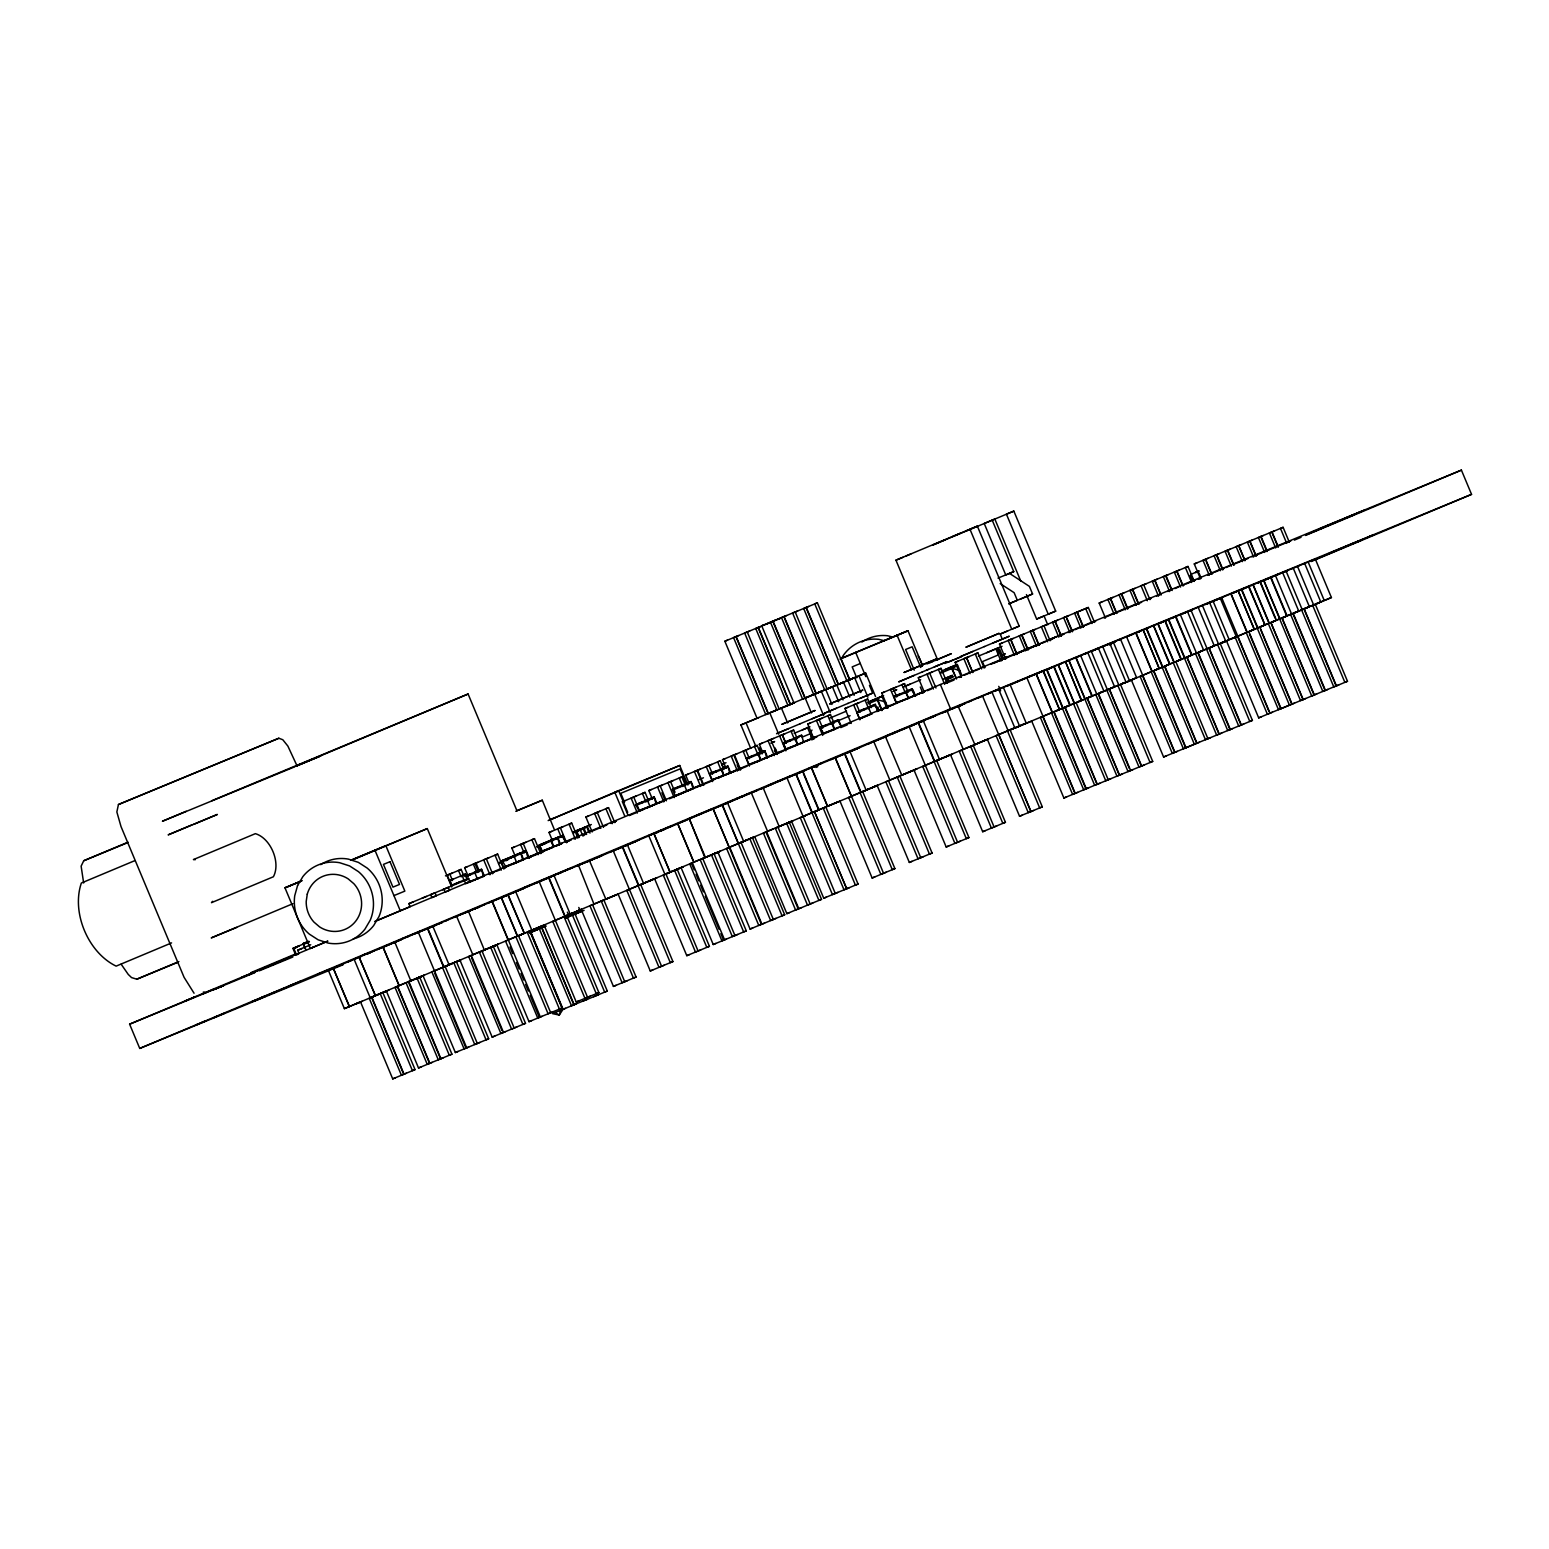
<?xml version="1.0" encoding="UTF-8"?>
<svg xmlns="http://www.w3.org/2000/svg" width="1549" height="1549" viewBox="0 0 1549 1549"><rect width="100%" height="100%" fill="white"/><g stroke="black" fill="none" stroke-linecap="round" stroke-linejoin="round"><path stroke-width="1.5" d="M560.622 1010.258L559.286 1015.06L552.528 1013.646L565.424 1008.341M841.688 658.538L843.043 655.808A41.068 39.325 67.6 0 1 878.748 639.33L884.266 640.705L907.985 630.753L922.488 665.392M810.03 733.529L811.986 730.044M554.213 829.257L542.286 800.213L516.901 810.669L468.088 694.01L295.433 766.329L320.837 755.893L297.04 765.845L287.882 746.095L282.789 739.725L278.839 738.253L118.44 804.531L116.853 811.966L121.016 826.566L184.079 977.322L194.051 993.219M212.775 901.286L211.477 902.68L273.398 876.753C280.969 862.599 270.746 838.222 255.372 833.652L193.431 859.579L195.348 859.656M128.044 842.172L83.743 860.741L81.129 866.143L83.646 882.988M791.868 703.749L793.611 703.033M800.271 723.712L776.552 733.664L788.654 728.592M848.077 703.362L824.339 713.314L836.441 708.242M953.487 659.913L961.484 656.563L954.92 659.332M984.544 646.514L960.825 656.486L972.908 651.393M879.135 697.534L883.627 695.675M459.588 881.962L458.33 882.485M953.468 666.109L945.18 669.517M365.274 954.107L369.011 953.08L363.783 954.726M390.522 943.999L394.821 942.179L410.795 980.73L370.192 997.75L354.101 959.257L394.046 942.586M520.038 935.034L484.314 949.924L468.476 911.335L432.81 926.263L449.036 964.698L486.405 949.111M515.159 891.934L512.816 892.844M514.81 892.069L516.301 891.449M529.622 885.408L523.504 888.003L589.84 860.663L586.858 861.825M601.67 855.764L596.152 857.991M763.018 787.938L760.985 788.925M1110.943 643.416L1115.512 641.48L1105.56 645.43L1106.47 645.042M1186.398 612.145L1183.378 613.443L1184.849 612.784M385.12 991.573L384.075 992.076L387.211 990.779M410.795 980.73L446.693 965.763M483.695 950.253L481.7 951.028M530.92 930.562L531.791 930.116L515.681 891.643M678.307 868.815L678.927 868.466M754.208 836.944L752.698 837.583M779.128 826.43L763.192 787.879M883.995 737.343L885.486 736.724L901.75 775.139L900.105 775.836M750.762 748.457L740.925 724.951L792.488 703.42M830.283 712.676L821.338 691.299L781.393 707.97L787.647 722.938M838.687 701.716L832.433 686.749L827.36 688.879L836.789 684.948L843.063 699.916M849.781 697.147L843.508 682.18L838.454 684.329L847.884 680.379L854.138 695.346M854.603 677.61L846.954 680.882L814.755 603.897L817.369 602.832L849.568 679.798L854.603 677.61L860.857 692.577M875.534 696.566L865.697 673.06L816.536 693.41M937.59 665.625L947.136 661.617L940.572 664.405M770.802 743.171L774.636 741.545L772.448 742.436M892.921 691.377L896.755 689.75L894.586 690.66M953.119 666.786L956.933 665.179M252.681 972.888C247.065 975.27 259.032 970.119 253.436 972.52M259.206 970.139L267.415 966.808M273.186 964.446C267.59 966.828 279.556 961.677 273.941 964.078M283.118 960.303L284.784 959.606M219.997 987.1L223.869 985.474M513.358 863.761L519.496 861.167M492.872 872.765L494.731 871.971L489.097 874.314M555.917 846.006L562.055 843.411M648.547 807.106L646.649 807.9L648.876 806.99M503.948 868.195L505.807 867.421M529.719 857.313L531.578 856.539L529.39 857.43M540.814 852.763L542.673 851.969L533.108 855.958M566.566 841.882L568.425 841.088L566.256 841.998M577.661 837.312L579.52 836.537L573.885 838.88M639.737 810.882L637.975 811.637M659.758 802.44L661.636 801.646L655.905 804.008M679.527 794.211L677.649 795.005L683.361 792.623M699.548 785.769L701.426 784.975L695.714 787.337M719.336 777.521L717.439 778.334L723.17 775.952M728.146 773.745L726.268 774.539L728.475 773.629M614.508 821.88L616.366 821.086L610.732 823.429M738.66 769.698L740.132 769.078L738.389 769.795M759.126 760.849L757.248 761.643L762.96 759.281M767.955 757.074L766.058 757.868L768.285 756.958M770.337 756.183L772.215 755.389L770.008 756.299M775.507 754.266L776.998 753.647L775.236 754.363M848.62 723.712L850.362 722.957M887.209 707.525L885.37 708.319L887.538 707.409M924.075 692.093L922.217 692.868L924.404 691.977M960.922 676.642L959.063 677.436L961.251 676.526M946.187 682.935L948.046 682.141L945.858 683.051M971.959 672.053L973.818 671.279L971.63 672.169M983.053 667.483L984.893 666.709L982.724 667.6M993.103 663.359L1029.252 648.469L1025.574 650.057M1056.011 636.871L1051.209 638.885L1053.804 637.781M1003.403 659.177L1005.262 658.402M1014.498 654.627L1018.158 653.02L1012.523 655.363M1036.668 645.507L1040.328 643.9M1049.564 640.124L1051.422 639.33L1049.235 640.24M1071.734 631.005L1073.593 630.211L1067.958 632.554M1082.809 626.435L1084.668 625.66L1075.122 629.63M1093.904 621.865L1095.763 621.091L1086.198 625.08M1149.339 599.076L1151.197 598.282L1149.009 599.173M1182.584 585.386L1184.443 584.593L1182.255 585.503M1193.679 580.817L1195.538 580.042L1193.35 580.933M1200.378 578.106L1198.519 578.9L1200.707 578.009M1211.415 573.517L1213.274 572.743L1207.639 575.086M1222.49 568.967L1224.349 568.173L1214.803 572.162M1255.755 555.278L1257.614 554.484L1251.979 556.827M1266.85 550.708L1268.689 549.934L1255.813 555.297M1289.02 541.588L1290.879 540.814L1266.888 550.747M1318.935 529.177L1363.894 510.396L1357.234 513.126M1346.081 518.121L1352.219 515.527L1346.701 517.792M213.898 1017.654L212.426 1018.274L216.918 1016.415M222.727 1013.975L224.218 1013.356L219.706 1015.215M253.649 1000.886L251.984 1001.603L257.986 999.434M262.807 997.13L261.142 997.827L263.098 997.014M263.582 996.762L265.247 996.046L263.291 996.859M289.915 985.706L288.25 986.403L293.323 984.293M299.848 981.563L301.513 980.866L296.44 982.957M283.331 988.688C277.736 991.07 289.682 985.919 284.087 988.32M293.264 984.544L294.93 983.847L289.857 985.938M319.597 973.488L317.932 974.185L323.005 972.094M329.53 969.345L331.196 968.648L326.123 970.758M362.505 955.268L363.938 954.668M404.638 937.745L402.295 938.733L409.439 935.77M441.62 922.681L439.471 923.572M395.324 1077.794L392.71 1078.879L360.51 1001.893L344.381 1008.651L328.291 970.158L356.444 958.328M342.619 964.233L339.328 965.627L342.832 964.098M369.94 952.635L374.103 950.892M380.26 948.337L381.751 947.717L377.24 949.576M418.656 931.898L421.018 930.91L408.878 935.964M392.807 943.109L401.985 939.275M406.806 937.203L408.278 936.564M418.617 932.208L394.821 942.179M427.466 928.529L434.533 925.624L427.466 928.529L443.556 967.021L450.623 964.098L442.53 967.544L474.73 1044.51L479.958 1042.419M453.973 917.453L455.348 916.872M466.133 912.4L467.895 911.703L465.61 912.555M492.311 901.402L540.349 1016.957M517.327 936.119L501.218 897.626M503.096 896.91L508.169 894.76L524.278 933.253L515.894 936.816L548.094 1013.782L553.322 1011.691M506.252 895.671L541.608 880.819M578.203 865.233L576.209 866.065L583.857 863.083M658.674 831.348L656.795 832.142L659.003 831.232M698.483 814.677L696.585 815.471L702.317 813.089M587.807 861.554L589.724 860.624M600.683 856.055L602.542 855.28M613.559 850.691L615.418 849.898L613.249 850.788L661.597 966.305L664.211 965.221M622.349 846.954L629.436 844.05L622.349 846.954L638.459 885.447L645.526 882.543L638.111 885.699L670.31 962.665L672.924 961.58L640.724 884.615L654.607 878.748L686.788 955.675L689.402 954.591M637.53 840.623L639.388 839.829M662.217 830.322L663.359 829.896L660.745 830.574M700.884 813.767L702.762 812.973L697.05 815.355M711.669 809.488L713.431 808.752M775.972 918.402L770.647 920.532L722.163 805.073L751.381 792.526L745.669 794.908M738.292 797.987L736.395 798.781L738.621 797.871M740.674 797.096L742.571 796.302L740.345 797.212M778.082 781.316L776.204 782.109L778.411 781.199M780.483 780.425L782.361 779.631L780.154 780.541M724.119 804.376L811.599 767.665L827.573 806.216L778.973 826.566M835.298 893.463L786.989 777.908M849.336 887.674L843.992 889.804L795.934 774.171M797.812 773.454L802.885 771.305L818.976 809.798L811.812 812.838M835.395 757.693L883.569 873.326M851.311 751.11L844.921 753.724L861.012 792.217L867.401 789.583M858.649 747.993L860.508 747.199M929.439 718.02L935.557 715.425L916.95 723.151M932.362 717.11L934.221 716.335M945.239 711.727L953.138 708.396M969.209 701.678L971.068 700.884M995.329 690.777L998.698 689.344L1014.808 727.836L1007.47 730.954L1039.669 807.92L1042.303 806.835L1010.103 729.869M958.192 706.383L974.844 744.507L973.45 745.108M1006.734 686.071L1010.122 684.658L1026.213 723.131L1021.159 725.281M1036.068 673.989L1052.158 712.463M1099.654 783.31L1094.659 785.304L1062.459 708.338L1070.223 705.027L1054.133 666.554L1049.06 668.684L1058.393 664.792L1074.483 703.285L1065.054 707.215M1074.231 703.382L1058.122 664.908M1076.052 657.531L1092.297 695.946L1084.726 699.161M1093.4 650.444L1098.454 648.295L1114.564 686.788L1106.799 690.079L1138.999 767.045L1143.995 765.07M1115.183 641.596L1109.82 643.9M1151.875 671.433L1135.766 632.96M1153.695 625.583L1169.921 663.998L1162.176 667.309L1194.356 744.275L1199.371 742.281M1173.929 662.352L1157.839 623.879M1172.419 617.954L1175.904 616.444L1191.994 654.917L1184.443 658.131M1215.171 600.334L1220.244 598.185L1236.334 636.678L1231.261 638.827M1230.855 593.829L1246.945 632.321M1252.928 629.862L1250.043 631.082L1257.846 627.829L1241.756 589.336L1233.953 592.589L1248.92 586.393L1265.01 624.886L1257.246 628.178L1289.446 705.144L1294.441 703.149M1252.909 584.748L1269.018 623.24M1265.901 579.52L1270.974 577.312L1287.083 615.805L1279.513 619.019M1276.976 574.95L1279.939 573.653M1311.945 560.506L1315.314 559.073L1331.424 597.546L1314.152 604.807M1319.787 557.524L1313.649 560.118L1332.276 552.393M1356.227 542.363L1362.346 539.768L1329.081 553.419L1374.021 534.637L1368.367 537.019M344.381 1008.651L373.367 996.491M360.491 1001.971L355.418 1004.101L362.137 1001.332M542.983 925.508L541.472 926.147M489.426 947.852L498.003 944.328L480.074 951.861M519.205 935.383L524.278 933.253L507.82 894.915M531.481 930.31L555.588 920.145M571.484 913.561L565.095 916.175L549.004 877.702L554.077 875.553L570.168 914.046L605.833 899.098L589.53 860.818M576.422 911.509L581.495 909.379M656.737 877.934L649.786 880.781L656.505 878.012M703.982 857.914L704.911 857.526L664.908 874.294L648.799 835.802L653.872 833.652L670.097 872.087M729.424 847.245L726.597 848.465L758.778 925.431L761.411 924.346L713.082 808.868L725.978 803.582M702.723 858.514L718.891 851.795M818.976 809.798L813.903 811.928L837.486 802.15M775.991 827.902L790.106 821.899M802.053 817.059L805.344 815.665M846.683 753.046L811.347 767.781L827.456 806.255L877.141 785.595M872.436 787.512L877.509 785.362M934.376 761.488L941.443 758.565L934.376 761.488L918.267 722.996L923.34 720.847L939.449 759.339L972.23 745.611M951.086 754.615L945.8 756.783L952.519 754.014M536.709 929.865L543.079 927.173L529.332 932.885M1009.735 729.986L1014.808 727.836M1020.636 725.648L1015.563 727.798L1022.727 724.855M567.36 912.148L569.141 916.427L565.85 917.821L580.565 911.722L578.784 907.462M1070.223 705.027L1065.15 707.177L1097.273 784.22L1063.892 798.025L1031.692 721.059M1075.025 703.207L1092.297 695.946M1109.491 688.937L1114.564 686.788M1131.564 679.856L1136.637 677.707L1120.527 639.214L1102.714 646.553L1118.823 685.026L1109.394 688.976L1141.613 765.981L1097.041 784.394L1064.841 707.409M1164.848 666.147L1169.921 663.998M1174.742 662.178L1191.994 654.917M1135.63 633.018L1143.181 629.901L1159.272 668.394L1151.178 671.821L1183.378 748.787L1241.33 724.951L1209.13 647.985L1214.261 645.759L1198.171 607.266L1189.458 610.868M1259.937 627.016L1265.01 624.886M1287.083 615.805L1270.819 622.659L1303.019 699.625M1304.277 608.776L1309.35 606.627L1293.26 568.154L1281.488 573.033M451.746 887.035L427.292 828.599L351.274 860.063M555.181 817.62L549.237 820.06M920.048 666.748L922.584 665.683M818.434 716.18L825.017 713.392L800.039 723.79M866.24 695.83L872.803 693.042L854.138 700.806M1002.706 638.982L1009.29 636.213L992.948 643.009M468.166 911.528L470.315 910.638M599.405 856.655L600.567 856.152M763.793 787.686L760.656 789.041M958.289 706.228L952.558 708.726M1140.509 631.024L1136.966 632.554M1205.993 604.091L1208.143 603.181M384.384 991.883L382.235 992.773M384.81 991.767L386.96 990.857M410.214 980.982L408.065 981.892M410.621 980.866L412.77 979.975M457.71 961.154L455.561 962.065M458.117 961.058L460.266 960.148L444.679 966.692M531.075 930.426L527.473 931.936M605.523 899.311L638.808 885.292L622.698 846.819M615.515 895.148L617.761 894.257M705.318 857.41L746.889 840.003M754.963 836.692L740.596 842.733M839.732 801.259L838.358 801.859M911.528 771.131L912.438 770.744L901.305 775.41M913.774 770.24L912.38 770.84M975.715 744.217L974.786 744.604L1008.07 730.605L991.98 692.113L958.754 706.015L965.317 703.44M984.874 740.403L988.359 739.009M1056.902 710.526L1055.256 711.223L1063.059 707.97L1046.969 669.497L1043.832 670.814M1101.242 692.287L1099.596 692.984L1109.22 689.208M1223.013 642.177L1221.367 642.874L1227.621 640.279M278.839 738.253L118.44 804.531M186.229 811.269L162.432 821.241L294.833 766.755M211.632 800.814L468.088 694.01M191.94 824.901L168.144 834.872L217.344 814.445L193.548 824.417M134.627 860.721L81.361 883.027C71.254 912.535 88.08 952.558 116.136 966.131L171.59 942.896M937.707 660.029L895.942 560.176L977.361 526.137L1019.184 626.125L1000.17 634.044L1002.009 638.459M1026.425 594.584L1036.649 619.038L1055.682 611.119L1013.84 511.112L932.866 544.996L939.856 542.111M757.035 718.213L724.855 641.247L758.352 627.384L790.532 704.369L787.918 705.434L755.718 628.468L760.714 626.474M793.901 702.762L761.701 625.796L795.199 611.952L827.147 689.092M794.966 612.107L817.369 602.832M1020.849 581.262L994.826 519.031L992.193 520.115L1013.743 571.62L1005.766 574.969L984.215 523.465L991.863 520.309M302.229 880.606L284.977 887.829L310.323 948.433L314.466 946.729M350.732 860.373L385.837 845.657L404.851 891.12L393.93 895.612M352.03 860.121L427.292 828.599M840.042 659.138L907.985 630.753L840.933 658.461L849.898 679.875M860.295 663.495L852.182 666.903L856.752 677.842M292.916 903.687L211.245 937.9L236.648 927.444M1009.077 603.703L1017.306 600.257L1014.13 592.686L1000.17 583.586M1020.249 599.153L1032.583 593.983L1029.407 586.393L1009.464 573.382M515.798 811.308L542.286 800.213M779.457 708.919L768.13 713.644L735.93 636.678M794.656 702.704L779.205 709.093L747.257 631.953M821.338 691.299L804.977 698.212L772.777 621.246M121.151 964.194L128.238 974.418L131.549 977.593L136.815 979.2L178.89 961.561M550.205 819.711L618.632 790.629L627.713 812.334M548.152 820.602L679.74 765.477L687.911 785.033M982.008 640.453L965.86 647.25L999.182 633.309L983.015 640.105M929.923 662.604L951.376 653.659L935.228 660.455M922.41 671.917L898.672 681.889L906.301 678.733M914.142 675.383L906.959 678.423M445.454 875.882L461.137 869.396L463.809 875.805M468.205 876.289L464.623 867.75L497.636 854.099L503.89 869.066M515.41 856.597L511.848 848.039L534.482 838.667L540.756 853.635M552.606 841.03L549.024 832.471L571.678 823.081L577.932 838.048M592.144 831.987L585.89 817.039L608.525 807.649L614.798 822.616M627.752 814.561L622.388 801.743L645.042 792.352L648.605 800.91M652.419 799.129L648.837 790.571L681.889 776.92L685.471 785.459M689.266 783.697L685.684 775.139L697.011 770.415L703.265 785.382M703.808 785.207L697.553 770.26L720.285 760.83L723.867 769.369M726.055 768.285L722.492 759.726L733.8 755.002L740.073 769.969M740.654 769.776L734.4 754.808L757.151 745.379L760.714 753.937M762.921 752.833L759.339 744.294L793.65 730.102L797.232 738.641M814.019 739.047L807.765 724.08L830.496 714.651L834.078 723.209M851.195 723.46L844.941 708.493L867.692 699.083L871.274 707.622M888.061 708.029L881.788 693.061L904.539 683.632L908.121 692.19M923.669 690.602L918.305 677.765L941.056 668.355L947.31 683.303M961.406 677.3L955.152 662.333L977.903 652.904L984.157 667.871M1005.746 659.061L999.492 644.094L1032.873 630.288L1039.147 645.255M1094.562 622.446L1088.308 607.479L1085.694 608.563L1032.641 630.443L1038.895 645.41M1088.308 607.479L1074.599 613.114L1080.853 628.081M1105.463 618.032L1099.19 603.064L1132.59 589.259L1138.844 604.226M1194.279 581.417L1188.006 566.45L1176.698 571.174L1182.061 584.012M1200.533 578.9L1194.279 563.933L1227.66 550.127L1233.933 565.095M1289.349 542.286L1283.095 527.318L1271.768 532.043L1278.022 547.01M903.28 687.02L920.648 679.74M941.114 671.201L957.282 664.424L961.503 674.531M830.148 717.981L846.529 711.107M867.595 702.278L882.949 695.869M904.48 686.536L910.309 684.096M794.172 733.335L809.391 726.965M877.625 698.212L881.981 696.392L870.848 700.942M978.406 656.156L998.001 647.966L998.369 654.917L982.395 661.617L984.932 667.677M723.693 768.459L721.989 764.412L726.016 762.728M451.863 885.195L450.101 880.452L465.378 874.062L467.333 878.748M305.211 948.743L303.081 943.631L308.871 941.211M464.894 876.211L481.545 869.279L484.411 876.095L477.421 878.98L474.575 872.145L481.545 869.279M505.942 867.033L502.205 860.586L520.813 852.841L523.659 859.656L507.007 866.588M541.743 852.027L539.071 845.134L557.659 837.409L560.506 844.224L541.821 851.117L539.594 845.812M639.35 811.173L635.632 804.725L654.22 796.98L657.086 803.795L639.04 810.417M672.479 789.274L691.086 781.548L693.933 788.364L675.345 796.089L672.479 789.274L679.469 786.408M729.908 773.28L728.03 766.949L709.868 774.5L712.095 779.805L730.779 772.932L727.933 766.097L709.345 773.842L716.316 770.976M766.755 757.848L764.877 751.517L746.734 759.068L748.942 764.373L767.646 757.48L764.78 750.665L746.192 758.41L753.182 755.525M801.646 735.233L794.656 738.098L797.503 744.914L785.905 749.774L783.039 742.958L801.646 735.233L803.621 742.397L803.95 741.371M823.623 733.974L819.905 727.527L838.493 719.782L841.339 726.597L837.622 720.149M859.598 718.91L872.087 713.682L859.598 718.91L856.752 712.095L875.34 704.35L878.206 711.165L874.469 704.718M911.315 689.266L915.052 695.733L912.206 688.918L893.599 696.643L900.589 693.778M295.84 947.175L293.981 948.859L296.188 954.145L298.686 953.99L295.782 955.21L292.935 948.395L308.038 942.102M528.325 856.926L527.977 857.952L526.002 850.769L513.513 855.997L514.074 857.217M539.071 845.134L562.849 835.337L565.714 842.153L561.977 835.686M305.831 949.595L303.604 944.309L309.413 941.869M499.456 862.386L515.062 855.939M465.436 876.87L481.662 870.131L483.54 876.463M539.517 846.722L537.038 846.877L562.945 836.189M582.85 835.995L580.004 829.18L573.614 831.832L577.738 831.155M656.195 804.163L654.317 797.832L636.833 805.112M693.061 788.712L691.183 782.4L673.021 789.951L673.37 788.925M801.879 743.113L785.808 748.942L783.581 743.636L799.148 737.15M823.313 733.219L820.428 728.185L850.13 715.696M875.437 705.202L857.294 712.753L857.623 711.727M912.206 688.918L905.216 691.783L908.934 698.25L896.368 702.626L894.141 697.321L910.367 690.564M498.546 863.606L500.714 862.696M573.42 831.987L591.35 824.533M505.729 860.799L507.898 859.889M699.122 779.612L703.459 777.792M583.315 828.715L580.817 828.87M586.8 827.282L584.302 827.437M802.15 737.13L810.108 733.781M580.952 829.838L583.121 828.928M1191.007 574.272L1199.042 571.019M1197.842 572.297L1195.344 572.452L1198.849 571.019M468.379 878.302L469.947 882.059L465.687 883.685L464.41 880.645L468.785 878.845L408.878 903.667L410.136 906.688L376.543 920.706M943.244 679.159L952.325 675.403L952.945 676.913L947.291 679.275M1001.719 660.629L1001.564 655.363L1005.185 653.833M298.938 953.274L297.679 950.253L310.729 944.774M250.957 972.617L295.104 954.126M467.643 882.175L478.292 878.612M887.287 707.951L885.563 706.886L889.184 705.357M255.682 971.63L241.838 977.361L246.911 975.25M262.594 968.745L250.028 973.914M310.323 948.433L327.517 941.23M811.753 739.88L811.114 738.37L814.735 736.84M822.655 733.49L835.24 729.114M343.239 964.678L139.739 1048.421L129.613 1024.179L327.846 941.134M374.626 921.539L940.379 684.522L1461.404 470.122L1471.55 494.363L1311.17 561.551M1001.08 659.099L1006.521 656.834M267.028 966.944L270.939 965.337M469.676 882.214L475.485 879.774M530.494 856.558L553.535 847.09L550.669 840.274L562.849 835.337M592.396 831.038L599.657 827.999M629.243 815.587L636.503 812.567M640.415 810.727L652.826 805.403L650.619 806.313M651.935 805.674L656.369 803.854M677.281 795.295L692.635 788.731L690.409 789.641M691.725 789.003L696.159 787.182M731.535 772.331L741.255 768.285L735.523 770.666M749.038 765.225L760.656 760.365L757.81 753.53L764.78 750.665M762.515 759.436L781.045 751.614L775.313 753.995M822.751 734.342L838.725 727.681M893.87 704.33L876.734 711.533L925.024 691.338M927.406 690.68L931.317 689.053M964.253 675.248L968.183 673.602M212.562 990.198L223.308 985.706M247.491 975.308L250.996 973.876M280.117 961.561L270.552 965.472M496.261 871.39L500.172 869.744M566.624 841.92L569.955 840.507M606.821 825.075L603.103 826.546M658.79 803.137L664.676 800.678M669.439 798.761L676.816 795.683M695.637 787.705L703.285 784.51M702.956 784.723L713.663 780.231M732.483 772.254L735.62 770.957M739.802 769.272L747.063 766.232M776.649 753.84L783.91 750.8M816.846 736.995L811.657 739.183L813.845 738.292M975.347 670.678L979.258 669.052M1051.209 638.885L1062.265 634.238M840.797 727.585L847.322 724.855M1016.357 653.833L1019.687 652.439M1020.346 652.032L1036.165 645.371L1018.99 652.516M1041.857 643.319L1045.788 641.673M1027.432 649.283L1040.212 643.939M1049.602 640.163L1052.952 638.75M1064.027 634.199L1060.329 635.671M1200.068 577.603L1198.21 579.268M1141.632 602.271L1116.132 612.784C1122.096 610.112 1098.202 620.239 1105.366 617.238M1174.897 588.581L1178.808 586.935M1185.972 584.012L1189.903 582.366M1225.879 567.592L1229.809 565.947M1248.049 558.473L1233.256 564.514M1320.658 528.674L1335.064 522.729M1309.641 533.282L1318.451 529.584M1294.364 540.117L1301.044 537.309M1305.497 535.451L1461.404 470.122M139.739 1048.421L950.524 708.764L1471.55 494.363M292.916 984.448L296.846 982.821M395.44 942.005L396.66 941.482M445.144 921.132L447.816 920.009M481.991 905.7L484.663 904.577M540.64 880.8L572.201 867.653L555.045 874.856M579.868 864.555L581.843 863.722L579.694 864.613M216.57 1016.531L220.055 1015.098M257.637 999.55L261.123 998.118M265.808 995.871L269.739 994.245M277.155 991.186L281.085 989.579M286.333 987.429L290.263 985.803M322.599 972.23L326.529 970.603M419.663 931.859L431.125 927.057M468.34 911.393L509.815 894.102M626.512 845.328L588.949 861.031M649.07 835.763L627.422 844.825L643.532 883.298L683.07 866.84M726.5 803.311L653.659 833.924L657.725 832.239M914.123 724.796L849.994 751.594L866.085 790.067L898.865 776.339M956.391 707.099L886.861 735.775L905.487 728.049M987.139 694.204L991.457 692.403M1017.19 681.754L1046.311 669.613L1029.136 676.758M347.905 961.948L351.817 960.303M384.752 946.516L394.182 942.567M395.828 941.947L399.758 940.301M432.694 926.515L436.605 924.869M517.579 891.004L524.085 888.293M591.621 859.985L600.276 856.365M616.947 849.317L620.878 847.671M624.867 846.064L635.69 841.533M813.593 767.007L817.93 765.187M846.838 753.066L857.662 748.535M883.317 737.789L887.635 735.988M945.297 711.766L948.627 710.371M994.245 691.319L1000.731 688.608M1007.024 686.013L1043.484 670.93L1059.574 709.423L1042.767 716.49L1074.967 793.456M1052.855 712.327L1081.647 700.342L1065.538 661.849L1081.241 700.497M1076.187 657.473L1064.415 662.333M957.96 707.06L960.729 705.899M1068.829 660.494L1116.926 776.126L1121.921 774.151M1074.173 658.441L1078.085 656.795M1119.307 775.216L1087.108 698.25L1103.914 691.164L1087.805 652.691L1085.152 653.814M1098.454 648.295L1085.404 653.717M1118.455 640.182L1136.017 632.844L1152.127 671.337L1120.334 684.619M1133.519 633.986L1125.891 637.104M1143.181 629.901L1159.097 668.471M1153.831 625.525L1142.058 630.385M1162.854 621.943L1166.784 620.297L1160.666 622.834M1144.595 629.397L1148.758 627.655M1175.904 616.444L1160.937 622.64L1163.802 621.42M1220.244 598.185L1207.174 603.607M1213.854 600.954L1217.766 599.327M1182.836 613.714L1193.001 609.454M1205.006 604.594L1238.271 590.769L1254.361 629.262L1237.554 636.349L1268.844 711.107M1238.077 590.847L1254.167 629.339M1258.195 582.714L1270.974 577.312M1261.951 581.107L1257.788 582.85L1262.261 580.914M1263.616 580.352L1311.713 695.985L1316.708 693.991M1273.201 576.518L1265.94 579.558M1315.314 559.073L1303.542 563.952M1235.599 591.892L1236.818 591.389M1281.159 573.13L1282.611 572.53L1298.701 611.022L1290.607 614.45L1322.807 691.416L1327.706 689.479M1284.005 572.026L1288.187 570.284M1303.232 564.049L1304.665 563.449L1320.774 601.941L1281.894 618.09L1314.094 695.075M1330.804 552.916L1345.21 546.971M1346.255 546.274L1358.202 541.279M778.508 826.759L743.636 841.301L727.527 802.808L722.163 805.073M901.479 775.236L934.725 761.333L918.615 722.841L909.186 726.791L957.611 842.307M371.315 997.44L388.876 990.14M424.29 975.328L408.394 981.93L440.594 1058.896M518.024 935.964L542.344 925.857M555.355 920.358L577.738 911.025M592.067 904.945L616.386 894.838M627.481 890.113L651.78 880.006M665.431 874.217L683.245 866.84M702.762 858.611L718.639 852.008M887.984 780.986L916.892 768.866M925.411 765.342L947.794 756.009M961.348 750.239L985.745 740.112M1036.32 673.873L1052.41 712.366L998.776 734.594L1030.976 811.56M1059.38 709.5L1043.077 671.085M1105.85 690.389L1107.399 689.731L1091.309 651.258M1080.195 700.942L1077.33 702.142L1083.564 699.548M1097.195 694.068L1125.987 682.083L1109.878 643.609M1124.535 682.702C1115.319 686.459 1138.534 677.223 1125.91 682.393L1133.074 679.449M1151.178 671.821L1142.484 675.461L1174.684 752.446M1152.572 671.298L1181.345 659.312L1165.255 620.82L1157.703 623.937M529.719 932.808L545.674 926.108M579.113 912.342L576.247 913.542L582.501 910.948M1157.839 668.994L1154.973 670.194L1162.776 666.941L1146.667 628.468M1179.912 659.913L1177.027 661.113L1183.281 658.519M1219.024 734.187L1186.824 657.221L1203.612 650.135L1187.521 611.661L1170.928 618.535M1198.752 607.053L1209.595 602.58L1225.685 641.054L1197.803 652.71L1230.003 729.676M546.042 926.07L541.705 927.89L573.885 1004.856M573.943 914.588L584.109 910.347M1202.179 650.754L1199.313 651.955L1207.116 648.702L1191.007 610.229M1224.252 641.673L1220.999 643.261L1228.163 640.318M1248.533 631.818L1276.434 620.181L1260.324 581.688L1243.731 588.581M1300.637 610.229L1302.186 609.57L1286.096 571.097M1222.451 642.661L1225.317 641.441L1219.063 644.055L1247.197 632.205L1231.106 593.732M1274.982 620.781L1272.116 622.001L1278.351 619.406M1297.249 611.623L1294.383 612.823L1297.578 611.506M1319.322 602.542L1316.456 603.761L1322.691 601.148M392.71 1078.879L415.055 1069.604L382.874 992.638L380.241 993.722L412.441 1070.688L415.055 1069.604M373.251 996.53L386.359 991.05L418.52 1067.977L451.921 1054.172L419.721 977.206L423.516 975.56M424.465 975.154L417.707 977.922L423.032 975.754L455.367 1052.545L488.671 1038.779L456.471 961.793L453.857 962.878L486.057 1039.844L488.671 1038.779M459.976 960.148L492.175 1037.114L525.518 1023.327L493.337 946.362M496.822 944.716L529.022 1021.682L562.035 1008.031L529.835 931.065L527.222 932.149L559.421 1009.115L562.035 1008.031M544.028 925.024L576.228 1001.99L598.882 992.599L566.682 915.633L564.068 916.718L596.268 993.684L598.882 992.599M581.224 909.437L613.423 986.403L636.077 977.012L603.878 900.046L601.264 901.131L633.444 978.097L636.077 977.012M618.07 894.005L650.27 970.971L672.924 961.58M686.788 955.675L709.423 946.284L677.223 869.318L674.609 870.402L706.809 947.368L709.423 946.284M681.037 867.537L713.237 944.522L746.289 930.852L714.089 853.886M717.884 852.105L750.084 929.071L761.411 924.346M729.734 847.226L761.934 924.191L784.685 914.762L752.485 837.796L749.871 838.88L782.071 915.846L784.685 914.762M744.992 840.797L754.712 836.731L786.873 913.658L798.2 908.934L766 831.968L763.386 833.052L795.586 910.018L798.2 908.934M766.6 831.774L798.8 908.74L821.532 899.33L789.332 822.364L793.146 820.718M791.539 821.26L823.739 898.226L858.049 884.034L825.849 807.068L823.235 808.133L855.416 885.118L858.049 884.034M839.945 801.046L872.145 878.012L894.896 868.602L862.696 791.616L877.179 785.517L909.34 862.444L911.954 861.36M909.34 862.444L932.091 853.015L899.892 776.049L897.258 777.133L929.458 854.099L932.091 853.015M916.621 768.962L913.987 770.027L946.187 846.993L968.938 837.583L936.738 760.617L934.124 761.682L966.324 838.648L968.938 837.583M950.505 754.731L982.686 831.716L1005.437 822.287L973.237 745.321L970.623 746.386L1002.823 823.352L1005.437 822.287M987.352 739.299L1019.552 816.265L1042.303 806.835M1120.508 684.445L1152.708 761.411L1141.381 766.135L1110.091 691.377M1131.39 680.03L1163.589 756.996L1194.356 744.275M585.212 1000.131L562.81 1009.425L530.61 932.459L539.323 928.8L571.504 1005.785L576.518 1003.791M1220.205 643.416L1252.405 720.382L1241.078 725.106L1208.878 648.14M1226.479 640.899L1258.679 717.865L1289.446 705.144M584.883 1000.344L607.285 991.05L575.086 914.084M1315.295 604.284L1347.494 681.27L1336.167 685.994L1303.968 609.009M301.222 881.052L284.977 887.829L300.235 881.555M775.778 710.333L769.776 712.83L778.721 734.226M849.53 679.759L865.697 673.06M926.844 663.959L933.06 661.365M926.728 670.117L939.527 664.753L934.337 666.941M922.178 672.014L928.471 669.381M847.845 703.44L856.461 699.858M984.312 646.591L996.53 641.499M944.793 663.495L953.874 659.7L948.685 661.888M1002.048 646.282L986.713 652.71M802.44 729.908L809.914 726.771M953.429 666.999L957.495 665.296M940.553 673.195L952.112 668.374L959.818 670.485M868.234 703.788L877.78 699.819L885.486 701.929M944.774 678.559L952.325 675.403M456.955 883.066L454.186 884.227M906.804 698.909L923.32 692.035M640.066 810.766L643.571 809.294M647.095 807.784L652.381 805.519M692.171 788.848L686.904 791.113L684.096 784.414L691.086 781.548M726.694 774.442L731.98 772.177M766.503 757.771L771.789 755.505M806.293 741.1C823.255 734.052 792.062 747.025 799.265 744.062M1008.399 657.028L991.224 664.153M286.313 958.715C301.222 952.538 273.766 963.943 280.079 961.348M531.965 856.035L513.745 863.626M543.447 851.137L552.954 847.167M568.231 840.933C561.416 843.779 576.518 837.467 569.548 840.371M954.087 680.011L948.027 682.528L947.717 679.082L952.945 676.913M188.939 999.434C174.688 1005.359 206.153 992.231 191.708 998.234M206.791 992.173C193.625 997.633 218.08 987.468 212.329 989.83M279.711 961.697L283.177 960.051M215.563 988.94L222.766 985.938M250.628 973.992L255.043 972.152M1156.638 596.055L1160.085 594.622M1167.733 591.505L1171.18 590.053M1336.109 522.032L1319.303 529.042M1346.701 517.521L1355.123 513.997M1312.623 532.12L1322.13 528.151M1335.509 522.458L1344.997 518.489M666.051 828.25L671.782 825.888L647.985 835.918L654.007 833.614L669.981 872.145M705.841 811.579L711.572 809.217L687.775 819.247L693.507 816.865M733.316 800.194L727.585 802.576M736.84 798.684L742.126 796.418M773.106 783.523L767.51 785.846L791.19 775.855L785.459 778.237M776.63 782.013L781.935 779.747M812.915 766.852C794.54 774.481 834.969 757.616 816.439 765.342M928.897 718.6L932.595 717.051M941.463 713.295L947.097 710.952L963.246 749.367M978.329 697.844L981.776 696.411M995.852 690.564L1010.122 684.658M657.221 832.355L654.162 833.633M657.241 832.026L662.527 829.761M683.671 821.202L677.668 823.7L693.778 862.173L699.761 859.676M728.882 802.305L732.367 800.872M757.306 790.339L751.323 792.836L767.549 831.271L773.416 828.831M761.779 788.538L772.37 784.104M786.718 778.005L796.167 774.074L812.257 812.547L802.827 816.497M805.732 770.143L797.503 773.609M814.096 766.716L817.156 765.438M830.903 759.61L834.369 758.158M851.64 750.955L835.143 757.81L851.369 796.244M846.567 753.104L857.294 748.593M867.769 744.159L871.216 742.726M882.291 738.157L873.791 741.622L889.881 780.096M892.069 734.032L894.819 732.871M920.609 722.086L924.288 720.556M964.543 703.691L958.56 706.189M1010.122 684.794L1018.545 681.27M1074.987 657.996L1087.805 652.691M199.066 1023.676C184.834 1029.601 216.298 1016.473 201.854 1022.476M253.939 1000.79L257.057 999.492M260.174 998.156L266.215 995.717M269.332 994.381L277.561 991.05M280.698 989.714L283.796 988.417M388.954 944.658L382.971 947.155L399.061 985.629L405.044 983.15M399.661 940.224L401.249 939.565M432.674 926.321L436.45 924.83M462.609 913.813L456.606 916.292L472.832 954.726M473.316 909.379L476.376 908.101M487.799 903.261L490.549 902.118M518.082 890.714L524.879 887.867M536.09 883.124L550.631 877.121M557.601 874.139L561.377 872.571M584.012 863.122L593.616 859.095M609.783 852.24L624.324 846.238M624.596 846.083L636.678 841.03M665.489 828.967L661.191 830.806M683.496 821.357L686.943 819.924M1093.284 650.483L1105.773 645.371M1108.755 644.094L1110.246 643.474M260.774 998.234L265.286 996.375L253.571 1001.254M283.622 988.572L286.72 987.275M336.888 966.595L342.561 964.233M359.039 957.185L375.381 995.562L359.174 957.127M361.575 956.217L358.806 957.359M366.474 954.126L370.25 952.558M414.086 934.144L416.855 932.982M434.185 925.76L442.027 922.488M462.377 913.987L479.299 906.881M510.318 893.986L516.804 891.256M1152.456 626.106L1159.155 623.414M1107.884 644.694L1113.363 642.177L1129.473 680.65L1136.637 677.707M1187.87 611.526L1192.401 609.744M1206.032 604.284L1207.31 603.742M1239.936 590.188L1245.454 587.904M1251.03 585.638L1254.477 584.186M1265.998 579.423L1282.611 572.53M1284.295 571.949L1287.742 570.516M1291.982 568.696L1298.836 565.947M1010.064 729.831L1026.213 723.131M710.488 855.242L712.056 854.583M738.621 843.411L729.172 847.342L713.198 808.81M812.838 902.97L807.494 905.1L775.294 828.134L789.467 822.17M791.907 821.144L786.969 823.235L792.372 821.009M936.7 760.578L950.524 754.77M377.666 994.69L379.234 994.032M415.771 978.716L417.339 978.058M450.972 963.981L452.56 963.323M478.699 952.286L472.716 954.784M490.994 947.194L497.132 944.716M525.905 932.595L519.922 935.093M555.336 920.261L571.813 913.407M713.527 853.964L719.723 851.485M1024.276 724.196L1031.576 721.214M1087.321 698.057L1096.75 694.107L1080.66 655.634M349.319 1006.56L333.229 968.067L349.454 1006.501M408.646 981.698L421.754 976.219M459.995 960.186L446.577 965.821M516.824 1026.987L511.577 1029.078L479.377 952.093L491.401 947.059M566.663 915.595L581.262 909.476L576.092 911.664M1164.751 666.186L1174.181 662.256L1158.09 623.763M1187.018 657.028L1196.467 653.078L1180.357 614.604M460.827 959.935L457.884 961.154M1123.993 683.167L1125.561 682.509M1209.091 647.947L1218.521 643.997L1202.431 605.523M1264.875 624.944L1248.513 586.568M1304.181 608.815L1313.61 604.885L1297.52 566.392L1304.665 563.449M1296.455 612.204L1300.231 610.635M566.043 917.744L573.401 914.684M860.005 698.386L864.536 696.508M996.472 641.538L1001.719 639.369M812.199 718.736L817.446 716.567M1003.539 659.138L1005.591 658.286M688.666 790.319L686.459 791.229M730.218 772.97L732.425 772.06L712.095 779.805M554.852 846.374L561.667 843.547M1305.613 535.025L1310.725 532.914M503.619 868.311L505.69 867.459M262.459 968.88L264.163 968.086M282.828 960.399L284.687 959.644M1048.286 669.032L1050.358 668.181M886.861 736.24L885.195 736.917M1059.38 664.482L1061.491 663.553M1092.626 650.793L1094.698 649.941M1232.307 593.325L1234.379 592.454M1265.572 579.636L1267.76 578.726M1276.666 575.066L1280.19 573.556M504.742 896.251L492.02 901.46L508.111 939.953L517.56 936.022L501.45 897.529M1109.742 645.081L1111.408 644.403M368.836 953.235L369.843 952.829M431.048 927.135L418.366 932.324L466.694 1047.821L464.08 1048.886L431.881 971.92L443.905 966.866L427.814 928.393M440.071 923.436L442.123 922.565M476.918 907.985L478.97 907.133M815.858 767.452L817.756 766.678M366.358 954.3L368.41 953.448M714.825 853.441L716.471 852.744M680.301 867.982L678.656 868.679M493.763 946.052L495.409 945.355M578.513 865.31L593.964 904.074M974.67 744.662L985.938 739.938M827.263 806.409L838.532 801.685M605.291 899.407L616.657 894.644M531.249 930.426L542.615 925.663M83.743 860.741L126.805 843.024M952.751 536.399L960.38 533.263M965.743 530.997L968.377 529.913M977.361 526.137L969.945 529.196L1011.768 629.184L1019.184 626.125M1013.84 511.112L1006.424 514.171L1048.247 614.178L1055.682 611.119M895.942 560.176L902.931 557.311M906.223 555.897L910.909 553.961M940.843 541.647L945.432 539.768M761.701 625.796L764.315 624.731M775.41 620.162L770.415 622.156L802.595 699.122L814.619 694.068L823.565 715.444M786.485 615.592L781.49 617.586L813.69 694.552M797.58 611.042L792.585 613.036L824.765 690.002L832.433 686.749M808.655 606.472L803.66 608.467L835.86 685.433L843.508 682.18M724.855 641.247L727.468 640.163M738.544 635.593L733.548 637.588L765.748 714.554L768.362 713.489L736.162 636.523M749.639 631.043L744.643 633.038L776.843 710.004M766.813 623.898L771.809 621.923M777.888 619.348L780.522 618.264L758.1 627.558L790.3 704.524M998.021 578.106L1013.743 571.62M1008.786 603.858L1032.583 593.983M740.925 724.951L758.72 717.613M136.815 979.2L178.116 962.2M679.74 765.477L614.779 792.236L624.77 816.129M1000.17 634.044L1007.586 631.005M1036.649 619.038L1044.065 615.979L1047.763 624.789M932.343 671.995L926.999 674.125L933.273 689.092M941.056 668.355L938.423 669.42L944.696 684.387M955.152 662.333L957.766 661.249M969.19 656.563L963.865 658.693L970.119 673.66M977.903 652.904L975.289 653.988L981.543 668.955M999.492 644.094L1002.106 643.009M1013.201 638.459L1008.205 640.434L1014.459 655.401M1024.179 633.928L1019.281 635.884L1025.535 650.851M1035.255 629.378L1030.259 631.353L1036.533 646.32M1046.446 624.77L1041.354 626.803L1047.608 641.77M1057.541 620.2L1052.526 622.195L1058.8 637.162M1068.52 615.689L1063.621 617.644L1069.875 632.612M1099.19 603.064L1101.823 601.98M1112.898 597.43L1107.903 599.405L1114.157 614.372M1123.877 592.899L1118.998 594.855L1125.252 609.822M1134.972 588.349L1129.976 590.343L1136.23 605.291M1146.163 583.741L1141.051 585.774L1147.325 600.741M1157.239 579.171L1152.243 581.165L1158.497 596.133M1168.217 574.66L1163.338 576.615L1169.592 591.582M1179.312 570.09L1174.316 572.084L1180.57 587.052M1188.006 566.45L1185.392 567.534L1191.665 582.501M1194.279 563.933L1196.893 562.868M1207.988 558.298L1202.992 560.293L1209.246 575.26M1218.966 553.787L1214.067 555.723L1220.322 570.69M1230.042 549.217L1225.046 551.212L1231.319 566.179M1241.233 544.609L1236.141 546.642L1242.395 561.609M1252.328 540.059L1247.332 542.053L1253.586 557.001M1263.306 535.528L1258.408 537.484L1264.662 552.451M1274.382 530.978L1269.386 532.972L1275.66 547.939M1283.095 527.318L1280.481 528.403L1286.735 543.37M881.788 693.061L884.421 691.977M895.845 687.291L890.501 689.421L896.464 703.459M904.539 683.632L901.925 684.716L905.507 693.274M918.305 677.765L920.919 676.7M844.941 708.493L847.555 707.428M858.979 702.723L853.654 704.853L859.908 719.82M867.692 699.083L865.078 700.148L868.64 708.706M793.65 730.102L791.036 731.167L794.598 739.725M807.765 724.08L810.379 722.996M821.803 718.31L816.459 720.44L822.713 735.407M830.496 714.651L827.882 715.735L831.464 724.293M722.492 759.726L725.106 758.642M733.8 755.002L731.186 756.086L737.44 771.034M734.4 754.808L737.014 753.743M748.438 749.038L743.094 751.168L749.367 766.135M757.151 745.379L754.518 746.463L758.1 755.021M759.339 744.294L761.953 743.21M770.899 739.512L773.513 738.447M784.936 733.742L779.612 735.872L785.866 750.839M685.684 775.139L688.298 774.055M697.011 770.415L694.397 771.499L700.651 786.466M697.553 770.26L700.167 769.175M711.591 764.47L706.247 766.6L712.501 781.567M720.285 760.83L717.671 761.895L721.253 770.453M648.837 790.571L651.451 789.506M661.849 785.227L657.531 786.931L663.805 801.898M673.176 780.56L667.948 782.652L674.202 797.619M681.889 776.92L679.275 777.985L682.838 786.543M599.831 811.289L594.584 813.38L600.838 828.347M608.525 807.649L605.911 808.714L612.165 823.681M622.388 801.743L625.002 800.659M636.329 795.992L631.082 798.084L637.355 813.051M645.042 792.352L642.409 793.437L645.991 801.975M549.024 832.471L551.638 831.387M562.965 826.74L557.737 828.831L561.319 837.37M571.678 823.081L569.064 824.165L575.318 839.132M585.89 817.039L588.504 815.955M511.848 848.039L514.462 846.974M525.789 842.307L520.541 844.399L524.124 852.957M534.482 838.667L531.869 839.732L538.123 854.699M956.372 664.928L954.203 665.838L954.842 667.348M464.623 867.75L467.236 866.666M477.615 862.406L473.336 864.09L476.918 872.649M488.922 857.739L483.695 859.831L489.949 874.798M497.636 854.099L495.022 855.184L501.276 870.151M452.424 873.036L447.196 875.127L451.65 885.815M461.137 869.396L458.504 870.48L461.195 876.889M721.989 764.412L723.732 763.696M856.752 712.095L863.742 709.21M875.34 704.35L868.369 707.215L871.216 714.05M819.905 727.527L826.876 724.642M838.493 719.782L831.503 722.667L834.369 729.482M783.039 742.958L790.029 740.093M450.101 880.452L453.295 879.135M465.378 874.062L462.183 875.379L463.945 880.122L450.817 885.621L452.056 885.118M727.933 766.097L720.943 768.982L723.809 775.797M863.839 710.062L862.87 709.578M868.892 707.893L869.241 706.867M783.581 743.636L783.93 742.61M790.126 740.945L789.157 740.441M801.743 736.065L800.756 735.581M820.428 728.185L820.776 727.159M826.992 725.494L826.004 725.009M635.632 804.725L642.622 801.84M654.22 796.98L647.25 799.865L650.096 806.68M746.734 759.068L747.063 758.042M753.279 756.377L752.311 755.893M764.877 751.517L763.909 751.033M691.183 782.4L690.196 781.896M716.432 771.809L715.444 771.325M728.03 766.949L727.062 766.465M520.813 852.841L513.823 855.706L516.669 862.541M647.772 800.523L648.121 799.497M654.317 797.832L653.349 797.348M679.566 787.26L678.598 786.756M502.205 860.586L514.404 855.629M519.012 853.654L526.002 850.769M642.719 802.692L641.751 802.208M1001.564 655.363L1004.836 654.007M465.591 875.94L469.947 874.139M504.625 860.198L501.14 861.631L503.987 868.447M508.885 858.436L512.39 857.004M546.158 843.121L545.171 842.617M556.401 838.88L557.756 838.241L559.634 844.573M504.103 860.566L515.894 855.706M519.554 854.312L520.909 853.693L522.788 860.024M537.038 846.877L540.524 845.444M541.782 845.057L545.287 843.624M579.907 829.393L586.626 827.495M303.081 943.631L307.438 941.831M470.044 874.991L469.076 874.507M475.098 872.823L475.446 871.797M481.662 870.131L480.674 869.647M292.935 948.395L299.325 945.742L293.981 948.859M303.604 944.309L303.953 943.283M946.381 681.405L946.865 677.649M462.725 880.645L468.553 878.244M885.563 706.886L886.047 703.13M408.878 903.667L413.234 901.867M422.122 898.207L426.498 896.426M442.646 889.765L448.261 887.306L449.52 890.326L445.163 892.127L443.885 889.087M811.114 738.37L811.599 734.613M297.679 950.253L302.036 948.453M541.821 851.117L541.918 851.95M505.613 866.278L517.54 862.173M129.613 1024.179L254.83 972.656M259.303 970.816L292.838 957.011M991.98 692.113L998.698 689.344M1046.969 669.497L1054.133 666.554M1057.986 664.966L1065.538 661.849M1241.059 589.724L1248.92 586.393M795.818 774.21L802.885 771.305M501.102 897.684L508.169 894.76M354.101 959.257L360.82 956.488M328.291 970.158L335.01 967.389M998.679 734.575L996.065 735.659L1028.246 812.625L1033.59 810.495M1043.019 716.335L1040.386 717.419L1072.586 794.385L1077.581 792.391M1142.717 675.306L1140.103 676.39L1172.303 753.356L1177.298 751.362M1214.261 645.759L1206.497 649.05L1238.697 726.036L1243.692 724.041M1237.806 636.174L1229.17 639.621L1213.08 601.148M1309.35 606.627L1301.586 609.938L1333.786 686.904L1338.781 684.91M1331.424 597.546L1324.259 600.509L1308.169 562.016M925.315 765.303L922.701 766.387L954.9 843.353L960.225 841.223M867.73 789.448L860.082 792.701L892.282 869.667L894.896 868.602M872.106 787.647L877.47 785.44M805.461 815.626L800.233 817.601L832.433 894.567L837.912 892.379M789.332 822.364L786.718 823.429L818.918 900.395L821.532 899.33M720.343 851.195L711.475 854.951L743.656 931.936L746.289 930.852M671.627 871.525L663.282 875.069L695.482 952.035L700.729 949.944M629.397 889.281L626.783 890.346L658.983 967.312L661.597 966.247M508.149 939.991L505.536 941.076L537.735 1018.042L541.995 1016.338M555.355 920.3L552.741 921.365L584.941 998.331L590.169 996.239M498.12 944.29L490.704 947.446L522.904 1024.412L525.518 1023.327M376.91 994.981L369.224 998.253L401.404 1075.219L406.361 1073.244M419.721 977.206L417.107 978.271L449.307 1055.237L451.921 1054.172M565.559 917.899L569.141 916.427M994.013 826.992L991.399 828.057L959.199 751.091L961.813 750.006L994.109 827.011L996.743 825.927M1019.552 816.265L1022.166 815.2M1063.892 798.025L1066.506 796.941M1088.579 787.86L1083.68 789.816L1051.481 712.85M1110.846 778.702L1105.734 780.735L1073.554 703.769M1132.9 769.621L1128.021 771.576L1095.821 694.61M1152.708 761.411L1150.074 762.495L1117.894 685.529M1163.589 756.996L1166.203 755.912M1210.543 737.673L1205.451 739.706L1173.251 662.74M1221.638 733.122L1216.643 735.097L1168.353 619.542M1232.617 728.592L1227.718 730.547L1195.518 653.581M1252.405 720.382L1249.791 721.466L1217.591 644.5M1258.679 717.865L1261.293 716.8M1272.368 712.23L1267.372 714.225L1235.173 637.259M1305.633 698.56L1300.521 700.593L1268.341 623.608M1347.494 681.27L1344.861 682.334L1312.681 605.369M946.187 846.993L948.801 845.928M982.686 831.716L985.319 830.632M923.378 856.655L918.034 858.785L885.854 781.819L888.468 780.754L920.764 857.739M872.145 878.012L874.759 876.947M886.183 872.242L880.858 874.372L848.658 797.406L860.682 792.352L844.573 753.86M798.8 908.74L801.414 907.675M823.739 898.226L826.353 897.142M750.084 929.071L752.698 928.006M761.934 924.191L764.548 923.107M786.873 913.658L789.487 912.593M713.237 944.522L715.851 943.438M726.249 939.159L721.931 940.863L689.731 863.897L692.364 862.812L724.545 939.798M737.576 934.492L732.328 936.583L700.148 859.618L702.762 858.553L734.962 935.577M613.423 986.403L616.037 985.338M627.364 980.672L622.117 982.763L589.937 905.797L592.551 904.713L624.75 981.737M650.27 970.971L652.884 969.887M576.228 1001.99L578.861 1000.906M529.022 1021.682L531.636 1020.597M492.175 1037.114L494.789 1036.049M505.497 1031.634L500.869 1033.473L468.669 956.508L471.303 955.423L503.483 1032.389M418.52 1067.977L421.134 1066.893M432.171 1062.362L427.234 1064.337L395.034 987.352L397.648 986.287L429.848 1063.253M443.208 1057.812L438.27 1059.787L406.07 982.821L408.917 981.601L440.884 1058.703M455.367 1052.545L457.981 1051.461M468.65 1047.085L466.017 1048.15L434.746 973.392M582.598 1001.216L587.497 999.26M593.577 996.704L598.572 994.71M607.285 991.05L604.672 992.135L572.472 915.169M780.87 708.28L781.393 707.97M704.853 857.623L689.324 818.821L705.376 857.313M204.371 992.018L203.268 992.115M892.999 637.104L887.48 635.729A41.068 39.325 67.6 0 0 861.96 642.022M556.401 1013.453L559.286 1015.06L563.062 1009.251L530.881 932.285M1278.274 546.855L1272 531.888L1227.428 550.302L1233.701 565.269M1304.2 608.854L1336.4 685.82L1283.366 707.719L1278.467 709.674L1246.267 632.689M1261.022 536.399L1267.295 551.367M1293.221 613.365L1325.421 690.351M1260.692 536.612L1266.946 551.58M1292.873 613.578L1325.073 690.544M1275.447 575.473L1291.537 613.966L1282.107 617.896L1314.326 694.901M1270.587 577.487L1286.677 615.96M1249.946 540.969L1256.2 555.936M1249.694 541.124L1255.968 556.091M1263.829 580.255L1279.919 618.748M1259.937 581.862L1275.137 618.206M1238.755 545.577L1245.009 560.544M1270.955 622.543L1303.154 699.509M1238.619 545.693L1244.873 560.661M1253.18 584.651L1269.27 623.124L1259.84 627.055L1292.06 704.079M1260.557 629.456L1291.827 704.233M1241.369 589.511L1257.459 627.984M1216.681 554.658L1222.955 569.625M1248.881 631.624L1281.081 708.59M1216.352 554.852L1222.606 569.819M1249.462 634.025L1280.733 708.803M1205.606 559.208L1211.86 574.176M1221.677 597.662L1270.006 713.14M1206.264 561.513L1211.628 574.35M1198.965 572.936L1201.114 578.067M1190.658 574.369L1192.807 579.481M1190.252 575.434L1192.478 580.739M1183.184 585.987L1176.93 571.019L1132.358 589.414L1138.612 604.381M1165.952 575.531L1172.206 590.498M1198.151 652.497L1230.332 729.463M1165.603 575.744L1170.967 588.562M1175.497 616.599L1191.607 655.091M1154.857 580.101L1161.13 595.048M1187.057 657.066L1219.257 734.032M1154.625 580.255L1159.988 593.073M1168.74 619.387L1184.83 657.86M1165.758 623.124L1180.958 659.467M1143.665 584.689L1149.939 599.657M1175.865 661.655L1207.93 738.757M1153.443 625.68L1169.534 664.172M1164.79 666.225L1196.99 743.191M1164.538 666.38L1196.738 743.365M1146.279 628.623L1162.389 667.116M1121.612 593.77L1127.866 608.738M1153.811 670.736L1185.992 747.722M1121.263 593.983L1127.517 608.951M1153.463 670.949L1185.663 747.915M1110.517 598.34L1116.79 613.307M1126.588 636.775L1174.916 752.272M1110.284 598.495L1116.539 613.462M1085.694 608.563L1091.948 623.531M1077.213 612.049L1083.487 626.996M1076.981 612.204L1083.235 627.171M1066.235 616.56L1072.508 631.527M1098.435 693.526L1130.634 770.492M1066.796 618.903L1072.16 631.721M1098.086 693.739L1129.376 768.498M1075.8 657.628L1091.89 696.121M1055.159 621.13L1061.414 636.077M1087.359 698.096L1119.54 775.062M1054.908 621.285L1061.181 636.252M1069.042 660.416L1085.133 698.889M1043.968 625.719L1050.086 640.802M1076.168 702.684L1108.232 779.786M1053.727 666.709L1069.836 705.202M1046.582 669.652L1062.672 708.145M1021.895 634.8L1028.168 649.767M1054.094 711.766L1086.294 788.731M1021.566 635.013L1027.82 649.98M1053.746 711.978L1085.946 788.944M1010.819 639.369L1017.073 654.336M1026.89 677.804L1075.2 793.301M1010.568 639.524L1016.841 654.491M1003.132 657.57L999.589 649.089L998.214 649.67L1001.758 658.151M995.833 648.857L1000.906 660.978M1003.403 687.427L1019.494 725.9M998.756 686.362L1000.615 690.796M966.576 657.628L971.939 670.465M966.479 657.609L972.733 672.576M982.55 696.063L1030.879 811.54M951.667 668.548L956.546 678.985L952.112 668.374L950.66 668.974L950.021 667.464M940.379 684.522L950.524 708.764M929.632 673.041L935.983 688.027M920.784 667.464L912.148 646.804L905.603 649.496L914.239 670.155M920.3 687.001L922.836 693.061M897.084 635.245L911.567 669.884M913.039 690.041L915.575 696.101M906.088 691.435L907.966 697.747M893.115 688.337L896.794 696.914M881.826 696.043L886.899 708.164M882.214 710.41L877.78 699.819L876.327 700.419L875.688 698.909M877.334 699.993L881.768 710.604M855.629 652.303L865.794 676.623M869.454 685.374L872.203 691.938M877.799 706.925L878.438 708.435M858.959 675.829L867.905 697.205M856.268 703.769L859.947 712.346M806.274 607.382L838.474 684.368M806.042 607.557L838.241 684.522M831.968 704.466L825.714 689.499L816.265 693.449L784.104 616.521M832.375 722.299L834.253 728.63M783.871 616.676L816.071 693.642M819.072 719.356L822.713 728.185M773.028 621.072L811.444 712.966M807.494 727.468L812.567 739.589M795.528 737.75L797.406 744.062M803.428 773.59L818.627 809.933M775.158 748.09L776.94 752.33M774.984 748.496L776.688 752.543M777.172 754.479L770.666 739.57L768.033 740.635L774.306 755.602M774.442 750.529L775.081 752.039M759.707 747.818L762.244 753.879M745.998 722.802L755.835 746.328M758.681 753.182L760.559 759.513M745.727 750.084L749.406 758.661M777.927 827.05L810.204 904.054M737.169 764.799L738.641 768.343M721.815 768.614L723.693 774.945M708.861 765.535L712.54 774.093M773.358 919.486L741.061 842.501L738.447 843.566L722.512 804.918M686.633 784.433L680.127 768.866L620.781 793.301L624.499 802.188M670.562 781.567L675.035 792.255M677.784 823.642L693.894 862.135M660.164 785.846L666.419 800.814M661.926 792.72L664.598 799.129M691.435 863.277L694.204 869.86M696.043 874.256L698.793 880.858M700.632 885.254L703.401 891.856M705.24 896.251L719.026 929.245M720.866 933.64L723.635 940.243M633.715 797.019L639.079 809.837M665.915 873.985L698.096 951.009M597.198 812.315L603.471 827.34M590.072 833.033L587.207 826.217L583.721 827.65L586.568 834.466M587.536 829.044L589.027 832.568M582.811 828.173L585.522 834.02L583.663 835.686M576.518 830.613L579.365 837.428M576.112 831.677L578.319 836.983M560.351 827.747L566.605 842.772M551.541 839.926L553.419 846.257M540.64 847.38L542.789 852.492M548.675 877.838L564.765 916.311M523.155 843.314L529.429 858.359M539.226 881.768L587.555 997.324M525.13 851.137L526.098 851.621L502.747 861.244L503.096 860.218M541.937 927.735L574.137 1004.701M486.309 858.766L492.582 873.791M518.508 935.732L550.708 1012.756M475.95 863.025L479.532 871.564M474.981 863.49L478.564 872.029M509.95 947.059L512.7 953.642M516.379 962.452L519.147 969.035M520.987 973.45L523.736 980.033M525.576 984.428L528.345 991.031M530.184 995.426L539.381 1017.422M449.81 874.062L452.482 880.529M482.01 951.028L514.21 1028.052M471.593 957.94L501.953 1030.511M445.144 966.46L477.344 1043.503M374.916 850.149L400.281 910.754M383.087 947.097L399.177 985.59M397.357 986.461L429.557 1063.427M371.837 997.169L404.037 1074.154M371.547 997.362L403.747 1074.328M353.288 938.907A41.068 39.325 67.6 0 0 373.658 925.586L378.963 916.621A41.068 39.325 67.6 0 0 367.19 868.079L358.322 862.348L348.389 859.114A41.068 39.325 67.6 0 0 320.701 864.652M918.15 656.021A41.068 39.325 67.6 0 1 922.352 665.876M307.264 894.16L306.199 901.499A28.734 27.533 67.6 0 0 313.944 922.081L319.597 926.902A28.734 27.533 67.6 0 0 355.554 921.365A28.734 27.533 67.6 0 0 353.85 883.704L348.196 878.883A28.734 27.533 67.6 0 0 307.264 894.16M297.563 885.563L294.736 895.729A41.068 39.325 67.6 0 0 309.316 934.105L318.184 939.836L328.136 943.07A41.068 39.325 67.6 0 0 364.925 929.187L370.23 920.203A41.068 39.325 67.6 0 0 358.477 871.68L349.59 865.93L339.657 862.716A41.068 39.325 67.6 0 0 302.868 876.598L297.563 885.563M782.032 724.254L814.91 710.507L782.032 724.254M829.819 703.904L862.696 690.157L829.819 703.904M904.151 672.46L937.029 658.712L904.151 672.46M1139.038 631.643L1140.78 630.927L1137.353 632.457L1139.038 631.682M274.405 992.289L272.488 993.161L274.444 992.347M479.9 906.63L474.962 908.701L479.996 906.63M923.572 720.827L920.28 722.221L923.669 720.769M1209.053 603.026L1206.342 604.168L1208.956 603.064M745.34 840.642L738.273 843.547L745.34 840.642M579.597 830.245L573.924 832.587L579.597 830.245M389.999 861.709L383.455 864.4L392.943 887.132L399.506 884.44L389.999 861.709M434.998 892.747L430.641 894.548L431.9 897.587L436.276 895.787L434.998 892.747M785.905 743.365L782.322 734.826L785.808 743.346M846.722 888.758L814.522 811.792L846.625 888.739"/></g></svg>
